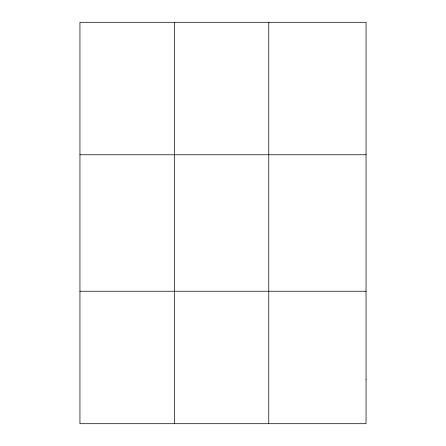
<?xml version="1.0" encoding="UTF-8"?>
<svg xmlns="http://www.w3.org/2000/svg" width="446" height="446" viewBox="0 0 446 446"><rect width="100%" height="100%" fill="white"/><g stroke="black" fill="none" stroke-linecap="round" stroke-linejoin="round"><path stroke-width="0.67" d="M174.364 22.3L174.364 423.7M268.776 22.3L268.776 423.7M79.951 154.762L366.049 154.762M79.951 291.238L366.049 291.238M366.049 379.546L366.049 423.7L79.951 423.7L79.951 22.3L366.049 22.3L366.049 379.546"/></g></svg>
